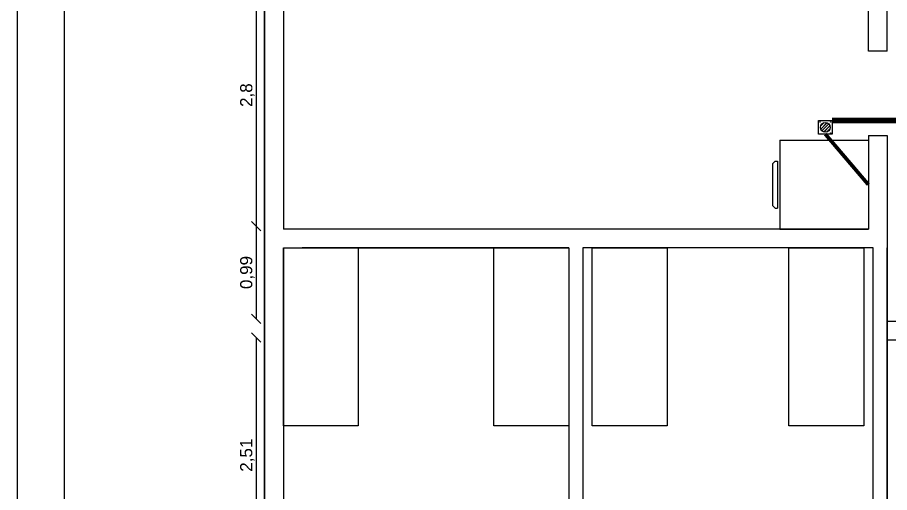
# Model space of a CAD drawing. Header units: millimetres. Extents: x 1356 to 2849, y 1307 to 1361.
# Drawn here: x 2698.82 to 2708.13, y 1343.27 to 1348.34 of the extents above; entities that cross this region are included whole.
import ezdxf

# ---------------------------------------------------------------- set-up
doc = ezdxf.new("R2010")
doc.units = ezdxf.units.MM
for name, color, linetype in [('Desagues primarios', 1, 'Continuous'), ('Desagues secundarios', 36, 'Continuous'), ('INSTALACIONES', 253, 'Continuous'), ('Muro', 3, 'Continuous'), ('S.SECUNDARIO', 32, 'Continuous')]:
    doc.layers.add(name, color=color, linetype=linetype)
doc.styles.get("Standard").update_dxf_attribs({"font": 'arial.ttf'})
doc.dimstyles.new('Joel', dxfattribs={"dimtxt": 0.13, "dimasz": 0.1, "dimexe": 1.25, "dimexo": 0.625, "dimgap": 0.0176, "dimtad": 1, "dimtxsty": 'Standard', "dimblk": 'OBLIQUE', "dimcen": 2.5, "dimse1": 1, "dimse2": 1, "dimclre": 256, "dimadec": 0, "dimazin": 0, "dimtfac": 1, "dimtmove": 0, "dimatfit": 3, "dimldrblk": 'OBLIQUE', "dimfxl": 1, "dimarcsym": 0})

# ---------------------------------------------------------------- blocks, each defined once
blk = doc.blocks.new('LAVADORA')
for p, q in [((-0.3, -0.6), (-0.3, 0)), ((-0.3, 0), (0.3, 0)), ((0.3, -0.6), (0.3, 0)), ((-0.3, -0.6), (0.3, -0.6)), ((-0.16, -0.615), (0.16, -0.615)), ((-0.16, -0.63), (-0.16, -0.615)), ((-0.16, -0.63), (-0.14, -0.65)), ((0.16, -0.63), (0.14, -0.65)), ((0.16, -0.63), (0.16, -0.615)), ((-0.14, -0.65), (0.14, -0.65))]:
    blk.add_line(p, q)
blk = doc.blocks.new('_Oblique')
at = {"color": 0, "linetype": 'ByBlock', "lineweight": -2}
blk.add_line((-0.5, -0.5), (0.5, 0.5), dxfattribs=at)
blk = doc.blocks.new('*D44')
at = {"layer": 'Defpoints', "color": 0, "transparency": 16777216}
for p in [(2707.1759, 1348.9116), (2701.367, 1346.1116), (2707.1759, 1346.1116)]:
    blk.add_point(p, dxfattribs=at)
at = {"layer": 'INSTALACIONES', "color": 0, "lineweight": -2, "transparency": 16777216}
blk.add_line((2701.367, 1348.9116), (2701.367, 1346.1116), dxfattribs=at)
at = {"layer": 'INSTALACIONES', "color": 0, "lineweight": -2, "transparency": 16777216, "xscale": 0.1, "yscale": 0.1, "zscale": 0.1}
for p, rotation in [((2701.367, 1348.9116), 90), ((2701.367, 1346.1116), 270)]:
    blk.add_blockref('_Oblique', p, dxfattribs=dict(at, rotation=rotation))
at = {"layer": 'INSTALACIONES', "color": 0, "transparency": 16777216, "insert": (2701.2713, 1347.5116), "char_height": 0.13, "attachment_point": 5, "rotation": 90}
blk.add_mtext('2,8', dxfattribs=at)
blk = doc.blocks.new('*D45')
at = {"layer": 'Defpoints', "color": 0, "transparency": 16777216}
for p in [(2708.5759, 1346.1116), (2701.367, 1345.1257), (2708.5759, 1345.1257)]:
    blk.add_point(p, dxfattribs=at)
at = {"layer": 'INSTALACIONES', "color": 0, "lineweight": -2, "transparency": 16777216}
blk.add_line((2701.367, 1346.1116), (2701.367, 1345.1257), dxfattribs=at)
at = {"layer": 'INSTALACIONES', "color": 0, "lineweight": -2, "transparency": 16777216, "xscale": 0.1, "yscale": 0.1, "zscale": 0.1}
for p, rotation in [((2701.367, 1346.1116), 90), ((2701.367, 1345.1257), 270)]:
    blk.add_blockref('_Oblique', p, dxfattribs=dict(at, rotation=rotation))
at = {"layer": 'INSTALACIONES', "color": 0, "transparency": 16777216, "insert": (2701.2713, 1345.6187), "char_height": 0.13, "attachment_point": 5, "rotation": 90}
blk.add_mtext('0,99', dxfattribs=at)
blk = doc.blocks.new('*D46')
at = {"layer": 'Defpoints', "color": 0, "transparency": 16777216}
for p in [(2708.5759, 1344.9257), (2701.367, 1342.4116), (2708.5759, 1342.4116)]:
    blk.add_point(p, dxfattribs=at)
at = {"layer": 'INSTALACIONES', "color": 0, "lineweight": -2, "transparency": 16777216}
blk.add_line((2701.367, 1344.9257), (2701.367, 1342.4116), dxfattribs=at)
at = {"layer": 'INSTALACIONES', "color": 0, "lineweight": -2, "transparency": 16777216, "xscale": 0.1, "yscale": 0.1, "zscale": 0.1}
for p, rotation in [((2701.367, 1344.9257), 90), ((2701.367, 1342.4116), 270)]:
    blk.add_blockref('_Oblique', p, dxfattribs=dict(at, rotation=rotation))
at = {"layer": 'INSTALACIONES', "color": 0, "transparency": 16777216, "insert": (2701.2713, 1343.6687), "char_height": 0.13, "attachment_point": 5, "rotation": 90}
blk.add_mtext('2,51', dxfattribs=at)

msp = doc.modelspace()

# ---------------------------------------------------------------- hatches: boundary and pattern name
at = {"layer": 'S.SECUNDARIO', "ltscale": 0.6}
h = msp.add_hatch(dxfattribs=at)
h.set_pattern_fill('JIS_LC_8', color=256, scale=0.002891, style=0)
h.set_pattern_definition([(45, (2707.393803, 1347.115086), (-0.0159453, 0.0159453), []), (45, (2707.39496, 1347.115086), (-0.0159453, 0.0159453), [])])
h.paths.add_polyline_path([(2707.3938, 1347.1676, 1), (2707.49883, 1347.1676, 1)])

# ---------------------------------------------------------------- linework, layer by layer
at = {"ltscale": 0.01}
for p, q in [((2698.81504, 1326.2896), (2698.81504, 1357.7507)), ((2699.31504, 1357.2507), (2699.31504, 1327.0896))]:
    msp.add_line(p, q, dxfattribs=at)
for p, q in [((2707.90606, 1347.08252), (2708.10606, 1347.08252)), ((2704.70606, 1345.88252), (2701.85606, 1345.88252))]:
    msp.add_line(p, q)
for points in [[(2707.90606, 1347.08252), (2707.90606, 1346.08252)], [(2708.10606, 1347.08252), (2708.10606, 1346.08252)]]:
    msp.add_lwpolyline(points)
at = {"layer": 'Desagues primarios', "const_width": 0.06}
msp.add_lwpolyline([(2707.51859, 1347.23988), (2712.60974, 1347.23988)], dxfattribs=at)
at = {"layer": 'Desagues secundarios', "const_width": 0.04}
msp.add_lwpolyline([(2707.44632, 1347.09532), (2707.90606, 1346.55601)], dxfattribs=at)
at = {"layer": 'INSTALACIONES'}
for p, q in [((2701.45606, 1354.32318), (2701.45606, 1329.32318)), ((2701.45606, 1334.66954), (2701.45606, 1349.08252)), ((2701.65606, 1348.88252), (2701.65606, 1346.08252)), ((2707.90606, 1347.98252), (2707.90606, 1348.88252)), ((2708.10606, 1347.98252), (2708.10606, 1348.88252)), ((2708.10606, 1347.98252), (2707.90606, 1347.98252)), ((2708.10606, 1346.08252), (2708.10606, 1339.16954)), ((2701.65606, 1345.88252), (2704.70606, 1345.88252)), ((2704.70606, 1345.88252), (2704.70606, 1342.63252)), ((2707.95606, 1345.88252), (2704.85606, 1345.88252)), ((2704.85606, 1345.88252), (2704.85606, 1342.63252)), ((2707.95606, 1342.53252), (2707.95606, 1345.88252)), ((2708.10606, 1342.53252), (2708.10606, 1345.88252)), ((2708.55606, 1344.8966), (2708.10606, 1344.8966))]:
    msp.add_line(p, q, dxfattribs=at)
for points in [[(2707.90606, 1346.08252), (2701.65606, 1346.08252)], [(2701.65606, 1345.88252), (2701.65606, 1342.53252)], [(2701.65606, 1345.88252), (2702.45606, 1345.88252), (2702.45606, 1343.98252), (2701.65606, 1343.98252), (2701.65606, 1345.88252)], [(2703.90606, 1345.88252), (2704.70606, 1345.88252), (2704.70606, 1343.98252), (2703.90606, 1343.98252), (2703.90606, 1345.88252)], [(2704.95606, 1345.88252), (2705.75606, 1345.88252), (2705.75606, 1343.98252), (2704.95606, 1343.98252), (2704.95606, 1345.88252)], [(2707.05606, 1345.88252), (2707.85606, 1345.88252), (2707.85606, 1343.98252), (2707.05606, 1343.98252), (2707.05606, 1345.88252)], [(2708.55606, 1345.0966), (2708.10606, 1345.0966)]]:
    msp.add_lwpolyline(points, dxfattribs=at)
at = {"layer": 'Muro'}
for p, q in [((2701.45606, 1347.08252), (2701.45606, 1345.08252)), ((2702.28768, 1346.08252), (2702.28768, 1346.08252))]:
    msp.add_line(p, q, dxfattribs=at)
at = {"layer": 'S.SECUNDARIO'}
for p, q in [((2707.37404, 1347.23988), (2707.51859, 1347.23988)), ((2707.37404, 1347.09532), (2707.37404, 1347.23988)), ((2707.51859, 1347.23988), (2707.51859, 1347.09532)), ((2707.51859, 1347.09532), (2707.37404, 1347.09532))]:
    msp.add_line(p, q, dxfattribs=at)
at = {"layer": 'S.SECUNDARIO', "ltscale": 0.6}
for centre in [(2707.38927, 1347.22513), (2707.50329, 1347.22513), (2707.50329, 1347.10638)]:
    msp.add_circle(centre, 0.00307, dxfattribs=at)
at = {"layer": 'S.SECUNDARIO'}
msp.add_circle((2707.44632, 1347.1676), 0.05243, dxfattribs=at)

# ---------------------------------------------------------------- block references
at = {"xscale": 1.578316303871305, "yscale": 1.578316303871305, "zscale": 1.578316303871305, "rotation": 270.0000002401238}
msp.add_blockref('LAVADORA', (2707.90606, 1346.55601), dxfattribs=at)

# ---------------------------------------------------------------- dimensions: what is measured, and where the dimension line sits
at = {"layer": 'INSTALACIONES'}
for base, p1, p2, picture, middle in [((2701.36699, 1346.11162), (2707.17594, 1348.91162), (2707.17594, 1346.11162), '*D44', (2701.27126, 1347.51162)), ((2701.36699, 1345.12571), (2708.57594, 1346.11162), (2708.57594, 1345.12571), '*D45', (2701.27126, 1345.61866)), ((2701.36699, 1342.41162), (2708.57594, 1344.92571), (2708.57594, 1342.41162), '*D46', (2701.27126, 1343.66866))]:
    dim = msp.add_linear_dim(base=base, p1=p1, p2=p2, angle=90, dimstyle='Joel', dxfattribs=at)
    dim.commit()
    dim.dimension.update_dxf_attribs({"geometry": picture, "text_midpoint": middle})

doc.saveas('drawing.dxf')
